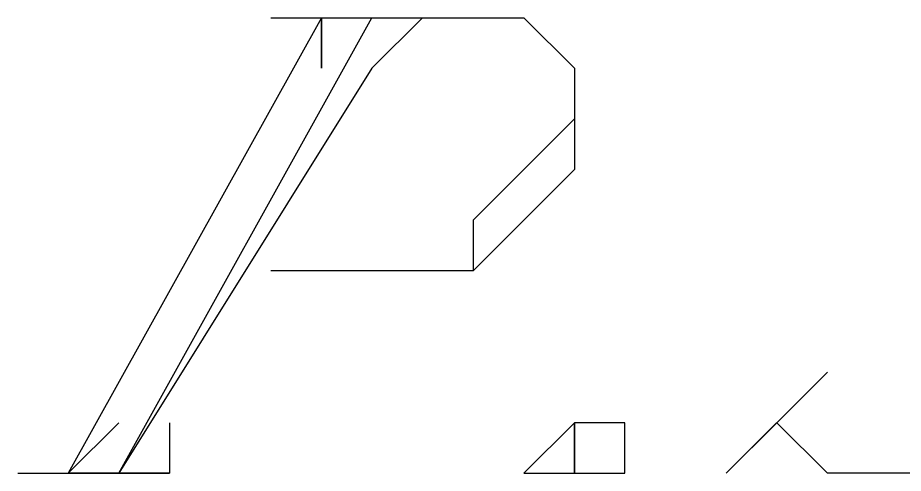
# Model space of a CAD drawing. Header units: millimetres. Extents: x 658 to 813, y 806 to 883.
# Drawn here: x 789.3719 to 789.4251, y 866.8227 to 866.85 of the extents above; entities that cross this region are included whole.
import ezdxf

# ---------------------------------------------------------------- set-up
doc = ezdxf.new("R2010")
doc.units = ezdxf.units.MM
doc.header["$LTSCALE"] = 0.1
doc.layers.add('TEXT', color=8, linetype='Continuous')

msp = doc.modelspace()

# ---------------------------------------------------------------- linework, layer by layer
at = {"layer": 'TEXT', "color": 7}
for points in [[(789.390182, 866.850015), (789.374981, 866.822654)], [(789.393222, 866.846975), (789.378021, 866.822654), (789.393222, 866.850015)], [(789.387142, 866.850015), (789.402342, 866.850015), (789.405382, 866.846975), (789.405382, 866.843935), (789.405382, 866.840895), (789.402342, 866.837854), (789.399302, 866.834814), (789.393222, 866.834814), (789.387142, 866.834814)], [(789.390182, 866.850015), (789.390182, 866.846975), (789.390182, 866.850015)], [(789.402342, 866.850015), (789.405382, 866.846975), (789.405382, 866.843935), (789.399302, 866.837854), (789.399302, 866.834814), (789.393222, 866.834814)], [(789.396262, 866.850015), (789.393222, 866.846975), (789.396262, 866.850015)], [(789.405382, 866.846975), (789.405382, 866.843935), (789.402342, 866.840895), (789.399302, 866.837854)], [(789.432742, 866.846975), (789.429702, 866.843935), (789.426662, 866.843935), (789.426662, 866.840895), (789.429702, 866.837854), (789.435782, 866.834814), (789.438822, 866.834814), (789.438822, 866.831774), (789.435782, 866.828734), (789.432742, 866.825694), (789.429702, 866.822654), (789.426662, 866.822654), (789.423622, 866.822654), (789.420582, 866.822654), (789.417542, 866.825694), (789.420582, 866.828734), (789.414502, 866.822654), (789.417542, 866.825694)], [(789.381061, 866.825694), (789.381061, 866.822654), (789.378021, 866.822654), (789.374981, 866.822654), (789.378021, 866.825694)], [(789.405382, 866.825694), (789.402342, 866.822654), (789.405382, 866.822654), (789.408422, 866.822654), (789.408422, 866.825694), (789.405382, 866.825694), (789.405382, 866.822654), (789.405382, 866.825694)], [(789.371941, 866.822654), (789.381061, 866.822654)]]:
    msp.add_lwpolyline(points, dxfattribs=at)

doc.saveas('drawing.dxf')
